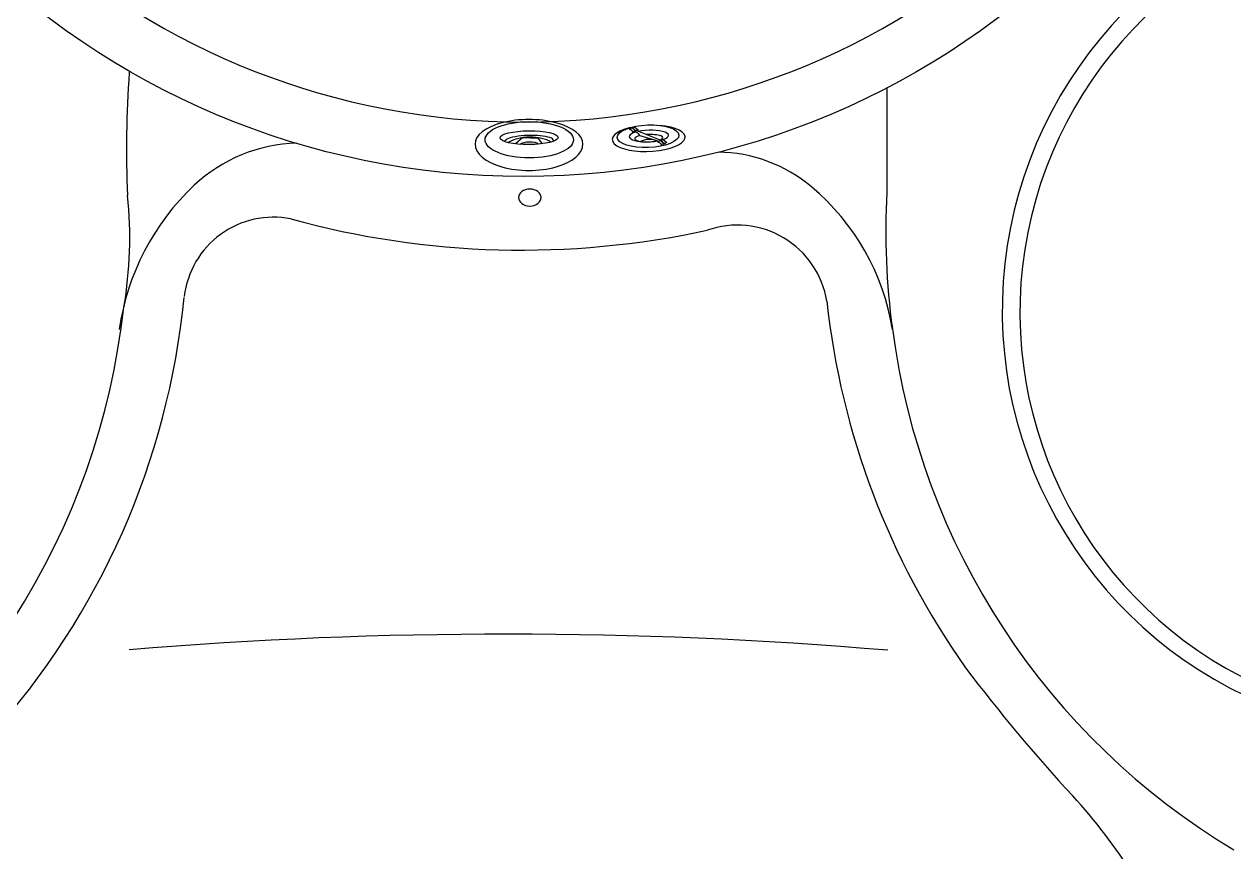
# Model space of a CAD drawing. Header units: inches. Extents: x 2 to 86, y -22 to 129.
# Drawn here: x 33.71 to 60.67, y 14.28 to 32.73 of the extents above; entities that cross this region are included whole.
import ezdxf

# ---------------------------------------------------------------- set-up
doc = ezdxf.new("R2010")
doc.units = ezdxf.units.IN
doc.header["$MEASUREMENT"] = 0
doc.layers.add('1', color=4, linetype='Continuous')

# ---------------------------------------------------------------- blocks, each defined once
blk = doc.blocks.new('OZONE654')
at = {"layer": '1', "color": 3}
for p, q in [((43.411, -7.783), (43.502, -7.897)), ((43.854, -7.914), (44.016, -7.779)), ((43.502, -7.897), (43.854, -7.914))]:
    blk.add_line(p, q, dxfattribs=at)
at = {"layer": '1'}
for ratio, start_param, end_param in [(0.489687, 3.135893, 6.288885), (0.454658, 0, 3.141593)]:
    blk.add_ellipse((43.713, -7.776), major_axis=(-1.203, 0), ratio=ratio, start_param=start_param, end_param=end_param, dxfattribs=at)
at = {"layer": '1', "color": 3}
for centre, major_axis, ratio in [((43.706, -7.872), (-0.985, 0), 0.410747), ((43.711, -7.918), (-0.647, -0.005), 0.238701)]:
    blk.add_ellipse(centre, major_axis=major_axis, ratio=ratio, dxfattribs=at)
for centre, major_axis, ratio, start_param, end_param in [((43.705, -7.663), (0.578, 0.011), 0.459726, 3.726645, 5.665792), ((43.708, -7.743), (-0.219, -0.004), 0.350966, 6.641382, 9.023656), ((43.71, -7.839), (-0.547, -0.013), 0.237889, 6.177345, 9.388173)]:
    blk.add_ellipse(centre, major_axis=major_axis, ratio=ratio, start_param=start_param, end_param=end_param, dxfattribs=at)
blk = doc.blocks.new('ESARASFE')
at = {"layer": '1', "extrusion": (0.6767, -0.456886, 0.57735)}
for p, q in [((445.077, 28.607), (445.061, 28.584)), ((445.129, 28.632), (445.077, 28.607)), ((445.077, 28.607), (445.155, 28.555)), ((445.129, 28.632), (445.206, 28.58)), ((445.131, 28.631), (445.132, 28.634)), ((445.132, 28.634), (445.183, 28.659)), ((445.132, 28.634), (445.209, 28.581)), ((445.183, 28.659), (445.261, 28.606)), ((445.209, 28.581), (445.261, 28.606)), ((445.209, 28.569), (445.209, 28.581)), ((445.261, 28.606), (445.274, 28.597)), ((445.139, 28.531), (445.155, 28.555)), ((445.155, 28.555), (445.206, 28.58)), ((445.206, 28.58), (445.206, 28.568)), ((445.206, 28.571), (445.209, 28.569))]:
    blk.add_line(p, q, dxfattribs=at)
at = {"layer": '1', "extrusion": (0.75481, -0.311333, 0.57735)}
for p, q in [((445.794, 28.415), (445.217, 28.584)), ((444.708, 28.335), (444.709, 28.33)), ((445.239, 28.541), (445.215, 28.551)), ((445.75, 28.394), (445.316, 28.476)), ((446.319, 28.549), (446.32, 28.545))]:
    blk.add_line(p, q, dxfattribs=at)
at = {"layer": '1', "extrusion": (0.676906, -0.456579, 0.57735)}
for p, q in [((445.733, 28.386), (445.717, 28.362)), ((445.784, 28.411), (445.733, 28.386)), ((445.811, 28.333), (445.733, 28.386)), ((445.862, 28.358), (445.784, 28.411)), ((445.839, 28.437), (445.787, 28.412)), ((445.865, 28.36), (445.787, 28.412)), ((445.787, 28.412), (445.787, 28.409)), ((445.811, 28.333), (445.795, 28.31)), ((445.862, 28.358), (445.811, 28.333)), ((445.916, 28.385), (445.839, 28.437)), ((445.885, 28.354), (445.84, 28.332)), ((445.855, 28.339), (445.861, 28.346)), ((445.861, 28.346), (445.862, 28.358)), ((445.864, 28.348), (445.861, 28.349)), ((445.864, 28.348), (445.865, 28.36)), ((445.869, 28.346), (445.864, 28.348)), ((445.865, 28.36), (445.916, 28.385)), ((445.916, 28.385), (445.93, 28.376))]:
    blk.add_line(p, q, dxfattribs=at)
at = {"layer": '1'}
for centre, major_axis, ratio, start_param, end_param in [((445.514, 28.44), (-0.805, -0.109), 0.360399, 5.237493, 10.674911), ((445.512, 28.492), (-0.434, -0.058), 0.295265, 8.465341, 11.558097), ((445.512, 28.492), (-0.434, -0.058), 0.295265, 5.42731, 8.294168), ((445.514, 28.442), (-0.31, -0.041), 0.263318, 5.382157, 8.503385), ((445.54, 28.244), (0.296, 0.039), 0.57735, 0.951605, 2.25238), ((445.514, 28.442), (-0.31, -0.041), 0.263318, 8.760084, 11.146297)]:
    blk.add_ellipse(centre, major_axis=major_axis, ratio=ratio, start_param=start_param, end_param=end_param, dxfattribs=at)
blk.add_ellipse((445.496, 28.484), major_axis=(-0.681, -0.091), ratio=0.367405, dxfattribs=at)
blk.add_open_spline([(445.316, 28.476), (445.314, 28.479), (445.312, 28.482), (445.301, 28.496), (445.288, 28.509), (445.265, 28.528), (445.251, 28.537), (445.239, 28.541)], degree=3, knots=[0.4538298, 0.4538298, 0.4538298, 0.4538298, 0.4632898, 0.4632898, 0.5097148, 0.5097148, 0.5561656, 0.5561656, 0.5561656, 0.5561656], dxfattribs=at)
blk = doc.blocks.new('RHYTHM')
at = {"layer": '1', "color": 3, "linetype": 'Continuous'}
blk.add_line((50.501, 26.308), (50.501, 26.15), dxfattribs=at)
blk.add_circle((42.401, 41.936), 17.603, dxfattribs=at)
at = {"layer": '1', "color": 2}
for centre, radius, start, end in [((42.401, 41.936), 16.388, 185.6495, 354.3505), ((41.999, -87.168), 101.302, 85.17342, 94.74742)]:
    blk.add_arc(centre, radius, start, end, dxfattribs=at)
at = {"layer": '1', "color": 3}
for centre, radius, start, end in [((62.581, 21.344), 9.506, 21.998, 249.4794), ((62.619, 21.309), 9.149, 21.3021, 242.5835), ((57.717, 24.945), 24.162, 175.9402, 182.4567), ((73691.918, 25.988), 73641.417, 179.99975128, 180.00156548), ((24.517, 22.961), 9.11, 350.2859, 5.9735), ((66.867, 23.137), 16.388, 177.0673, 187.7117), ((17.358, 23.216), 16.237, 301.1822, 353.6623), ((66.42, 22.986), 15.924, 187.3889, 239.0801)]:
    blk.add_arc(centre, radius, start, end, dxfattribs=at)
at = {"layer": '1', "color": 3, "linetype": 'Continuous'}
for centre, radius, start, end in [((37.433, 21.614), 3.462, 91.3888, 133.1432), ((46.699, 21.571), 3.306, 50.0063, 89.2913), ((38.802, 20.153), 5.464, 133.1432, 171.9071), ((45.454, 20.087), 5.243, 9.189, 50.0063), ((36.829, 21.427), 2, 78.83, 173.2903), ((42.369, 42.118), 19.425, 254.6181, 282.2805), ((47.17, 21.229), 2.022, 9.2647, 109.3377), ((17.844, 23.31), 17.078, 317.8978, 354.3856), ((66.431, 23.418), 17.365, 186.158, 215.2913), ((83.114, 36.756), 38.708, 217.1402, 222.6544), ((45.715, 2.301), 12.143, 21.7009, 42.6544)]:
    blk.add_arc(centre, radius, start, end, dxfattribs=at)
at = {"layer": '1', "extrusion": (0, 0, -1)}
blk.add_ellipse((42.544, 23.864), major_axis=(-0.25, 0), ratio=0.752466, dxfattribs=at)
at = {"layer": '1', "color": 1, "rotation": 180}
blk.add_blockref('OZONE654', (86.239, 17.281), dxfattribs=at)
at = {"layer": '1', "color": 1, "linetype": 'Continuous', "rotation": 354.479149018632}
blk.add_blockref('ESARASFE', (-400.989, 39.739), dxfattribs=at)

msp = doc.modelspace()

# ---------------------------------------------------------------- block references
msp.add_blockref('RHYTHM', (2.435, 4.999))

doc.saveas('drawing.dxf')
